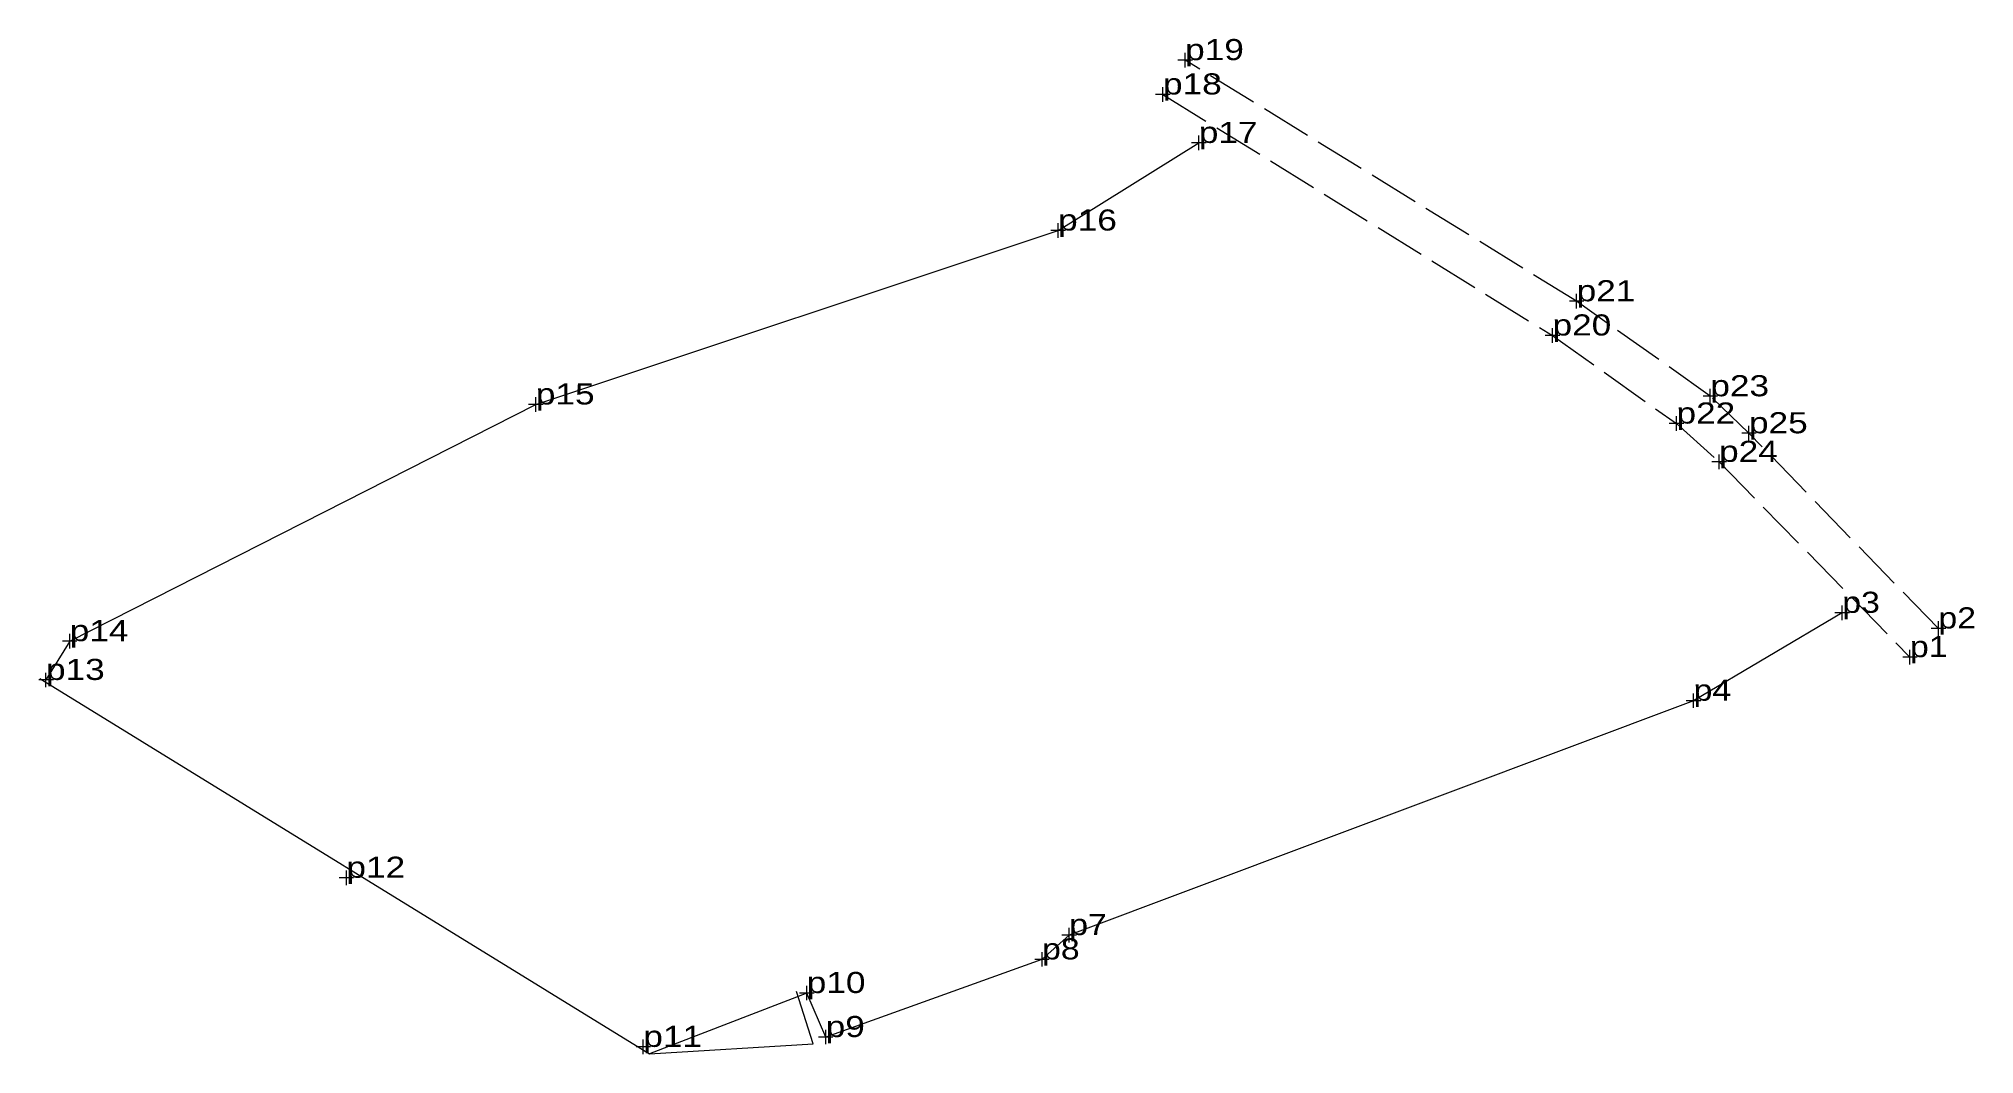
# Model space of a CAD drawing. Header units: metres. Extents: x 548549 to 548714, y 1841947 to 1842034.
import ezdxf

# ---------------------------------------------------------------- set-up
doc = ezdxf.new("R2010")
doc.units = ezdxf.units.M
doc.header["$LTSCALE"] = 0.72
doc.linetypes.add('LONG_DASHED', pattern=[7.5, 6, -1.5])
doc.layers.add('12', color=7, linetype='Continuous')
doc.layers.add('15', color=7, linetype='Continuous', lineweight=13)
doc.layers.add('7', color=7, linetype='Continuous', lineweight=13)

msp = doc.modelspace()

# ---------------------------------------------------------------- linework, layer by layer
at = {"layer": '15'}
for p, q in [((548702.9, 1841985.12), (548690.2, 1841977.62)), ((548551.5, 1841982.7), (548549.47, 1841979.39)), ((548548.96, 1841979.52), (548601.02, 1841947.46))]:
    msp.add_line(p, q, dxfattribs=at)
at = {"layer": '15', "linetype": 'LONG_DASHED'}
for points in [[(548711.11, 1841983.79), (548694.93, 1842000.45), (548691.63, 1842003.61), (548680.21, 1842011.72), (548646.77, 1842032.31)], [(548644.88, 1842029.38), (548678.15, 1842008.8), (548688.74, 1842001.28), (548692.38, 1841998.01), (548708.68, 1841981.34)]]:
    msp.add_lwpolyline(points, dxfattribs=at)
at = {"layer": '15'}
for points in [[(548551.5, 1841982.7), (548591.31, 1842002.91), (548635.92, 1842017.76), (548647.94, 1842025.24)], [(548690.2, 1841977.62), (548636.87, 1841957.61), (548634.54, 1841955.52)], [(548634.54, 1841955.52), (548616.07, 1841948.9), (548614.45, 1841952.66), (548601.02, 1841947.46)], [(548601.02, 1841947.46), (548614.99, 1841948.32), (548613.57, 1841952.78)]]:
    msp.add_lwpolyline(points, dxfattribs=at)
at = {"layer": '7'}
for p, q in [((548647.39, 1842032.31), (548646.14, 1842032.31)), ((548646.77, 1842031.68), (548646.77, 1842032.93)), ((548644.88, 1842028.76), (548644.88, 1842030.01)), ((548645.5, 1842029.38), (548644.25, 1842029.38)), ((548648.56, 1842025.24), (548647.32, 1842025.24)), ((548647.94, 1842024.62), (548647.94, 1842025.87)), ((548635.92, 1842017.13), (548635.92, 1842018.38)), ((548636.55, 1842017.76), (548635.3, 1842017.76)), ((548680.84, 1842011.72), (548679.59, 1842011.72)), ((548680.21, 1842011.1), (548680.21, 1842012.35)), ((548678.78, 1842008.8), (548677.53, 1842008.8)), ((548678.15, 1842008.18), (548678.15, 1842009.43)), ((548591.31, 1842002.28), (548591.31, 1842003.53)), ((548692.25, 1842003.61), (548691.01, 1842003.61)), ((548691.63, 1842002.99), (548691.63, 1842004.24)), ((548591.93, 1842002.91), (548590.68, 1842002.91)), ((548688.74, 1842000.66), (548688.74, 1842001.91)), ((548689.36, 1842001.28), (548688.11, 1842001.28)), ((548695.56, 1842000.45), (548694.31, 1842000.45)), ((548694.93, 1841999.83), (548694.93, 1842001.08)), ((548692.38, 1841997.39), (548692.38, 1841998.64)), ((548693, 1841998.01), (548691.76, 1841998.01)), ((548702.9, 1841984.5), (548702.9, 1841985.74)), ((548703.53, 1841985.12), (548702.28, 1841985.12)), ((548711.74, 1841983.79), (548710.49, 1841983.79)), ((548711.11, 1841983.17), (548711.11, 1841984.41)), ((548552.12, 1841982.7), (548550.87, 1841982.7)), ((548551.5, 1841982.07), (548551.5, 1841983.32)), ((548708.68, 1841980.72), (548708.68, 1841981.97)), ((548709.3, 1841981.34), (548708.06, 1841981.34)), ((548550.1, 1841979.39), (548548.85, 1841979.39)), ((548549.47, 1841978.76), (548549.47, 1841980.01)), ((548690.82, 1841977.62), (548689.57, 1841977.62)), ((548690.2, 1841977), (548690.2, 1841978.24)), ((548575.75, 1841962.5), (548574.5, 1841962.5)), ((548575.13, 1841961.87), (548575.13, 1841963.12)), ((548637.5, 1841957.61), (548636.25, 1841957.61)), ((548636.87, 1841956.98), (548636.87, 1841958.23)), ((548635.17, 1841955.53), (548633.93, 1841955.53)), ((548634.55, 1841954.91), (548634.55, 1841956.16)), ((548615.08, 1841952.66), (548613.83, 1841952.66)), ((548614.45, 1841952.04), (548614.45, 1841953.28)), ((548616.69, 1841948.9), (548615.45, 1841948.9)), ((548616.07, 1841948.28), (548616.07, 1841949.52)), ((548601.11, 1841948.06), (548599.87, 1841948.06)), ((548600.49, 1841947.43), (548600.49, 1841948.68))]:
    msp.add_line(p, q, dxfattribs=at)

# ---------------------------------------------------------------- texts
at = {"layer": '12'}
for s, width, p in [('p19', 1.25, (548646.77, 1842032.31)), ('p18', 1.25, (548644.88, 1842029.38)), ('p17', 1.25, (548647.94, 1842025.24)), ('p16', 1.25, (548635.92, 1842017.76)), ('p21', 1.25, (548680.21, 1842011.72)), ('p20', 1.25, (548678.15, 1842008.8)), ('p23', 1.25, (548691.63, 1842003.61)), ('p15', 1.25, (548591.31, 1842002.91)), ('p22', 1.25, (548688.74, 1842001.28)), ('p25', 1.25, (548694.93, 1842000.45)), ('p24', 1.25, (548692.38, 1841998.01)), ('p3', 1.2, (548702.9, 1841985.12)), ('p2', 1.2, (548711.11, 1841983.79)), ('p14', 1.25, (548551.5, 1841982.7)), ('p1', 1.2, (548708.68, 1841981.34)), ('p13', 1.25, (548549.47, 1841979.39)), ('p4', 1.2, (548690.2, 1841977.62)), ('p12', 1.25, (548575.13, 1841962.5)), ('p7', 1.2, (548636.87, 1841957.61)), ('p8', 1.2, (548634.55, 1841955.53)), ('p10', 1.25, (548614.45, 1841952.66)), ('p9', 1.25, (548616.07, 1841948.9)), ('p11', 1.25, (548600.49, 1841948.06))]:
    msp.add_text(s, height=1.8, dxfattribs=dict(at, width=width)).set_placement(p)

doc.saveas('drawing.dxf')
